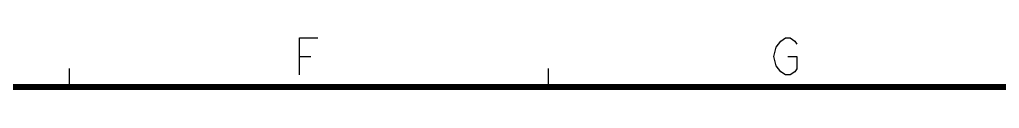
# Model space of a CAD drawing. Header units: millimetres. Extents: x 15 to 418, y 12 to 300.
# Drawn here: x 213 to 292.7, y 292.8 to 297 of the extents above; entities that cross this region are included whole.
import ezdxf

# ---------------------------------------------------------------- set-up
doc = ezdxf.new("R2010")
doc.units = ezdxf.units.MM
doc.header["$LTSCALE"] = 23.1
doc.layers.get('0').update_dxf_attribs({"linetype": 'CONTINUOUS'})

msp = doc.modelspace()

# ---------------------------------------------------------------- linework, layer by layer
at = {"color": 7, "linetype": 'Continuous'}
for p, q in [((235.75, 295.47), (236.688, 295.47)), ((217, 294.5), (217, 293)), ((256, 294.5), (256, 293))]:
    msp.add_line(p, q, dxfattribs=at)
for points in [[(235.75, 293.97), (235.75, 296.97), (237.25, 296.97)], [(275.5, 295.47), (276.25, 295.47), (276.25, 294.47), (276.063, 294.22), (275.687, 293.97), (275.313, 293.97), (274.938, 294.22), (274.75, 294.47), (274.562, 294.72), (274.375, 295.47), (274.562, 296.22), (274.938, 296.72)], [(274.938, 296.72), (275.313, 296.97), (275.687, 296.97), (276.063, 296.72), (276.25, 296.47)]]:
    msp.add_lwpolyline(points, dxfattribs=at)
at = {"color": 7, "linetype": 'Continuous', "const_width": 0.5}
msp.add_lwpolyline([(412, 293), (22, 293)], dxfattribs=at)

doc.saveas('drawing.dxf')
